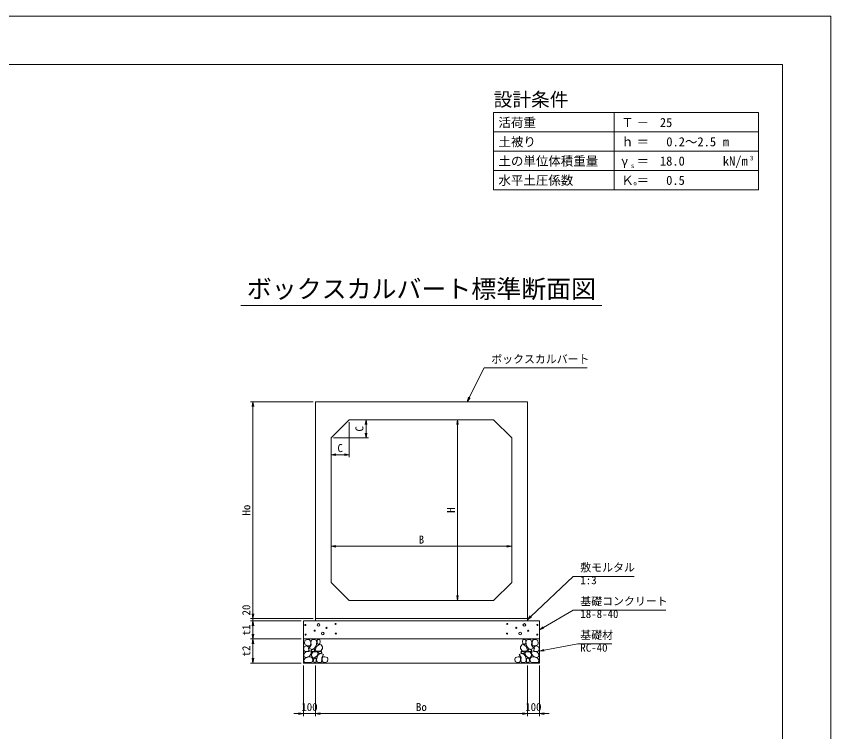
# Model space of a CAD drawing. Units: millimetres at full size, sheet at 1:20. Extents: x 0 to 16820, y 0 to 11880.
# Drawn here: x 10055 to 16820, y 5940 to 11880 of the extents above; entities that cross this region are included whole.
import ezdxf
from ezdxf.enums import TextEntityAlignment as Align

# ---------------------------------------------------------------- set-up
doc = ezdxf.new("R2010")
doc.units = ezdxf.units.MM
doc.header["$LTSCALE"] = 20
for name, color, linetype, lineweight in [('D-DCR-HCHn', 4, 'Continuous', 9), ('D-STR-DIM', 7, 'Continuous', 13), ('D-STR-STRn', 1, 'Continuous', 13), ('D-STR-TXT', 7, 'Continuous', 13), ('D-TTL', 2, 'Continuous', 13), ('D-TTL-FRAM', 2, 'Continuous', 13), ('D-TTL-LINE', 7, 'Continuous', 13), ('D-TTL-TXT', 7, 'Continuous', 13)]:
    doc.layers.add(name, color=color, linetype=linetype, lineweight=lineweight)
doc.styles.add('ＭＳ ゴシック', font='')
doc.styles.get('ＭＳ ゴシック').set_extended_font_data('MS Gothic')

# ---------------------------------------------------------------- blocks, each defined once
blk = doc.blocks.new('open_arrow')
at = {"color": 0, "linetype": 'Continuous', "lineweight": -2}
blk.add_lwpolyline([(7.5, 1.25), (0, 0), (7.5, -1.25)], dxfattribs=at)

msp = doc.modelspace()

# ---------------------------------------------------------------- linework, layer by layer
at = {"layer": 'D-DCR-HCHn'}
for points in [[(12491.2, 6701.59), (12470.4, 6706.22), (12451.9, 6696.97), (12449.59, 6676.17), (12454.21, 6659.99), (12477.33, 6653.05), (12493.51, 6653.05), (12500.44, 6664.61), (12500.44, 6690.04)], [(12509.69, 6703.91), (12502.76, 6683.1), (12505.07, 6659.99), (12488.89, 6634.56), (12509.69, 6623), (12532.8, 6634.56), (12546.67, 6653.05), (12551.3, 6683.1), (12546.67, 6699.28), (12532.8, 6706.22)], [(12553.61, 6699.28), (12553.61, 6671.55), (12565.16, 6664.61), (12576.72, 6671.55), (12579.03, 6687.73), (12576.72, 6701.59), (12560.54, 6706.22)], [(14286.39, 6699.28), (14286.39, 6671.55), (14274.84, 6664.61), (14263.28, 6671.55), (14260.97, 6687.73), (14263.28, 6701.59), (14279.46, 6706.22)], [(14330.31, 6703.91), (14337.24, 6683.1), (14334.93, 6659.99), (14351.11, 6634.56), (14330.31, 6623), (14307.2, 6634.56), (14293.33, 6653.05), (14288.7, 6683.1), (14293.33, 6699.28), (14307.2, 6706.22)], [(14348.8, 6701.59), (14369.6, 6706.22), (14388.1, 6696.97), (14390.41, 6676.17), (14385.79, 6659.99), (14362.67, 6653.05), (14346.49, 6653.05), (14339.56, 6664.61), (14339.56, 6690.04)], [(12447.28, 6643.81), (12440.35, 6623), (12449.59, 6609.14), (12472.71, 6606.82), (12488.49, 6613.6), (12481.95, 6629.94), (12486.58, 6639.18), (12477.33, 6648.43), (12463.46, 6653.05)], [(12548.98, 6648.43), (12537.43, 6620.69), (12546.67, 6609.14), (12574.41, 6609.14), (12585.97, 6613.76), (12597.53, 6629.94), (12597.53, 6643.81), (12585.97, 6662.3), (12572.1, 6664.61)], [(14291.02, 6648.43), (14302.57, 6620.69), (14293.33, 6609.14), (14265.59, 6609.14), (14254.03, 6613.76), (14242.47, 6629.94), (14242.47, 6643.81), (14254.03, 6662.3), (14267.9, 6664.61)], [(14392.72, 6643.81), (14399.65, 6623), (14390.41, 6609.14), (14367.29, 6606.82), (14351.51, 6613.6), (14358.05, 6629.94), (14353.42, 6639.18), (14362.67, 6648.43), (14376.54, 6653.05)], [(12491.16, 6567.01), (12508.28, 6592.69), (12506.14, 6599.11), (12482.59, 6605.53), (12461.19, 6603.39), (12446.21, 6590.55), (12444.07, 6575.57), (12446.21, 6560.59), (12463.33, 6556.31)], [(12514.31, 6623), (12502.76, 6613.76), (12507.38, 6606.82), (12523.56, 6606.82), (12530.49, 6609.14), (12535.12, 6618.38), (12528.18, 6625.32)], [(12551.08, 6567.01), (12561.78, 6592.69), (12553.22, 6603.39), (12527.54, 6603.39), (12516.84, 6599.11), (12506.14, 6584.13), (12506.14, 6571.29), (12516.84, 6554.17), (12529.68, 6552.03)], [(12587.47, 6515.64), (12593.89, 6534.91), (12591.75, 6556.31), (12606.73, 6579.85), (12587.47, 6590.55), (12566.06, 6579.85), (12553.22, 6562.73), (12548.94, 6534.91), (12553.22, 6519.92), (12566.06, 6513.5)], [(12583.19, 6590.55), (12593.89, 6599.11), (12589.61, 6605.53), (12574.62, 6605.53), (12568.2, 6603.39), (12563.92, 6594.83), (12570.34, 6588.41)], [(12604.59, 6517.78), (12623.85, 6513.5), (12640.97, 6522.06), (12643.11, 6541.33), (12638.83, 6556.31), (12617.43, 6562.73), (12602.45, 6562.73), (12596.03, 6552.03), (12596.03, 6528.48)], [(14235.41, 6517.78), (14216.15, 6513.5), (14199.03, 6522.06), (14196.89, 6541.33), (14201.17, 6556.31), (14222.57, 6562.73), (14237.55, 6562.73), (14243.97, 6552.03), (14243.97, 6528.48)], [(14252.53, 6515.64), (14246.11, 6534.91), (14248.25, 6556.31), (14233.27, 6579.85), (14252.53, 6590.55), (14273.94, 6579.85), (14286.78, 6562.73), (14291.06, 6534.91), (14286.78, 6519.92), (14273.94, 6513.5)], [(14256.81, 6590.55), (14246.11, 6599.11), (14250.39, 6605.53), (14265.38, 6605.53), (14271.8, 6603.39), (14276.08, 6594.83), (14269.66, 6588.41)], [(14288.92, 6567.01), (14278.22, 6592.69), (14286.78, 6603.39), (14312.46, 6603.39), (14323.16, 6599.11), (14333.86, 6584.13), (14333.86, 6571.29), (14323.16, 6554.17), (14310.32, 6552.03)], [(14325.69, 6623), (14337.24, 6613.76), (14332.62, 6606.82), (14316.44, 6606.82), (14309.51, 6609.14), (14304.88, 6618.38), (14311.82, 6625.32)], [(14348.84, 6567.01), (14331.72, 6592.69), (14333.86, 6599.11), (14357.41, 6605.53), (14378.81, 6603.39), (14393.79, 6590.55), (14395.93, 6575.57), (14393.79, 6560.59), (14376.67, 6556.31)], [(12499.72, 6513.5), (12514.7, 6519.92), (12518.98, 6541.33), (12510.42, 6556.31), (12495.44, 6560.59), (12476.17, 6558.45), (12454.77, 6549.89), (12444.07, 6537.05), (12444.07, 6522.06), (12450.49, 6513.5), (12476.17, 6515.64)], [(12546.8, 6519.92), (12546.8, 6545.61), (12536.1, 6552.03), (12525.4, 6545.61), (12523.26, 6530.62), (12525.4, 6517.78), (12540.38, 6513.5)], [(14293.2, 6519.92), (14293.2, 6545.61), (14303.9, 6552.03), (14314.6, 6545.61), (14316.74, 6530.62), (14314.6, 6517.78), (14299.62, 6513.5)], [(14340.28, 6513.5), (14325.3, 6519.92), (14321.02, 6541.33), (14329.58, 6556.31), (14344.56, 6560.59), (14363.83, 6558.45), (14385.23, 6549.89), (14395.93, 6537.05), (14395.93, 6522.06), (14389.51, 6513.5), (14363.83, 6515.64)]]:
    msp.add_lwpolyline(points, close=True, dxfattribs=at)
for centre, radius in [((12565, 6826.15), 11.25), ((12707.2, 6835.22), 4.5), ((14132.8, 6835.22), 4.5), ((14275, 6826.15), 11.25), ((12456.09, 6826.15), 4.5), ((12533.44, 6778.64), 4.5), ((12600, 6754.95), 11.25), ((12631.56, 6802.46), 4.5), ((14208.44, 6802.46), 4.5), ((14240, 6754.95), 11.25), ((14306.56, 6778.64), 4.5), ((14383.91, 6826.15), 4.5), ((12457.8, 6745.88), 4.5), ((12708.91, 6754.95), 4.5), ((14131.09, 6754.95), 4.5), ((14382.2, 6745.88), 4.5)]:
    msp.add_circle(centre, radius, dxfattribs=at)
at = {"layer": 'D-STR-DIM'}
for p, q in [((12520, 8680), (12000, 8680)), ((12020, 8680), (12020, 6880)), ((12840, 8530), (12980, 8530)), ((12960, 8380), (12960, 8530)), ((13720, 7030), (13720, 8530)), ((12820, 8510), (12820, 8220)), ((12670, 8360), (12670, 8220)), ((12690, 8380), (12980, 8380)), ((12820, 8240), (12670, 8240)), ((12670, 7480), (14170, 7480)), ((12020, 6960), (12020, 6780)), ((12520, 6880), (12000, 6880)), ((12520, 6880), (12000, 6880)), ((12420, 6860), (12000, 6860)), ((12420, 6860), (12000, 6860)), ((12020, 6860), (12020, 6710)), ((12420, 6710), (12000, 6710)), ((12420, 6710), (12000, 6710)), ((12020, 6710), (12020, 6510)), ((12420, 6510), (12000, 6510)), ((12440, 6490), (12440, 6070)), ((12540, 6490), (12540, 6070)), ((12540, 6490), (12540, 6070)), ((14300, 6490), (14300, 6070)), ((14300, 6490), (14300, 6070)), ((14400, 6490), (14400, 6070)), ((12620, 6090), (12360, 6090)), ((12540, 6090), (14300, 6090)), ((14220, 6090), (14480, 6090))]:
    msp.add_line(p, q, dxfattribs=at)
at = {"layer": 'D-STR-STRn'}
for p, q in [((12540, 8680), (14300, 8680)), ((12540, 6880), (12540, 8680)), ((14300, 8680), (14300, 6880)), ((12820, 8530), (12670, 8380)), ((12820, 8530), (14020, 8530)), ((14170, 8380), (14020, 8530)), ((12670, 7180), (12670, 8380)), ((14170, 8380), (14170, 7180)), ((12670, 7180), (12820, 7030)), ((14020, 7030), (14170, 7180)), ((14020, 7030), (12820, 7030)), ((12440, 6510), (12440, 6860)), ((12440, 6860), (14400, 6860)), ((12540, 6880), (12540, 6860)), ((14300, 6880), (12540, 6880)), ((14300, 6880), (14300, 6860)), ((14400, 6860), (14400, 6510)), ((12440, 6710), (14400, 6710)), ((12440, 6510), (14400, 6510))]:
    msp.add_line(p, q, dxfattribs=at)
at = {"layer": 'D-STR-TXT'}
for points in [[(13800, 8680), (13817.89, 8715.78), (13940, 8960), (14798.07, 8960)], [(14300, 6870), (14329.04, 6897.51), (14680, 7230), (15186.65, 7230)], [(14400, 6785), (14434.46, 6805.31), (14680, 6950), (15450.3, 6950)], [(14400, 6610), (14439.31, 6617.37), (14720, 6670), (15002.94, 6670)]]:
    msp.add_lwpolyline(points, dxfattribs=at)
at = {"layer": 'D-TTL'}
for points in [[(0, 0), (16820, 0), (16820, 11880), (0, 11880)], [(400, 400), (16420, 400), (16420, 11480), (400, 11480)]]:
    msp.add_lwpolyline(points, close=True, dxfattribs=at)
at = {"layer": 'D-TTL-FRAM'}
for p, q in [((16220, 11080), (14020, 11080)), ((14020, 11080), (14020, 10440)), ((16220, 11080), (16220, 10440)), ((16220, 10440), (14020, 10440))]:
    msp.add_line(p, q, dxfattribs=at)
at = {"layer": 'D-TTL-LINE'}
for p, q in [((15020, 11080), (15020, 10440)), ((16220, 10920), (14020, 10920)), ((16220, 10760), (14020, 10760)), ((16220, 10600), (14020, 10600))]:
    msp.add_line(p, q, dxfattribs=at)
at = {"layer": 'D-TTL-TXT'}
msp.add_line((11920, 9480), (14920, 9480), dxfattribs=at)

# ---------------------------------------------------------------- block references
at = {"layer": 'D-STR-DIM', "xscale": 5.33, "yscale": 5.33}
for p, rotation in [((12020, 8680), 270), ((12960, 8530), 270), ((13720, 8530), 270), ((12960, 8380), 90), ((12820, 8240), 180), ((14170, 7480), 180), ((13720, 7030), 90), ((12020, 6880), 90), ((12020, 6880), 90), ((12020, 6860), 270), ((12020, 6860), 270), ((12020, 6710), 90), ((12020, 6710), 270), ((12020, 6510), 90), ((12440, 6090), 180), ((14300, 6090), 180), ((14300, 6090), 180)]:
    msp.add_blockref('open_arrow', p, dxfattribs=dict(at, rotation=rotation))
for p in [(12670, 8240), (12670, 7480), (12540, 6090), (12540, 6090), (14400, 6090)]:
    msp.add_blockref('open_arrow', p, dxfattribs=at)
at = {"layer": 'D-STR-TXT', "xscale": 5.33, "yscale": 5.33}
for p, rotation in [((13800, 8680), 63.4), ((14300, 6870), 43.5), ((14400, 6785), 30.5), ((14400, 6610), 10.6)]:
    msp.add_blockref('open_arrow', p, dxfattribs=dict(at, rotation=rotation))

# ---------------------------------------------------------------- texts
at = {"layer": 'D-STR-DIM', "style": 'ＭＳ ゴシック'}
for s, p in [('C', (12905, 8455)), ('Ho', (11965, 7780)), ('H', (13665, 7780)), ('20', (11965, 6950)), ('t1', (11965, 6785)), ('t2', (11965, 6610))]:
    msp.add_text(s, height=66.46, rotation=90, dxfattribs=at).set_placement(p, align=Align.MIDDLE_CENTER)
for s, p in [('C', (12745, 8295)), ('B', (13420, 7535)), ('100', (12490, 6145)), ('Bo', (13420, 6145)), ('100', (14350, 6145))]:
    msp.add_text(s, height=66.46, dxfattribs=at).set_placement(p, align=Align.MIDDLE_CENTER)
at = {"layer": 'D-STR-TXT', "style": 'ＭＳ ゴシック'}
for s, p in [('ボックスカルバート', (14000, 8980)), ('敷モルタル', (14740, 7250)), ('基礎コンクリート', (14740, 6970)), ('基礎材', (14740, 6690))]:
    msp.add_text(s, height=66.46, dxfattribs=at).set_placement(p, align=Align.BOTTOM_LEFT)
for s, p in [('1:3', (14740, 7230.65)), ('18-8-40', (14740, 6950.65)), ('RC-40', (14740, 6670.65))]:
    msp.add_text(s, height=66.46, dxfattribs=at).set_placement(p, align=Align.TOP_LEFT)
at = {"layer": 'D-TTL-TXT', "style": 'ＭＳ ゴシック'}
for s, height, p in [('設計条件', 113.9, (14020, 11098.15)), ('活荷重', 75.95, (14060, 10937.43)), ('Ｔ', 75.95, (15080, 10937.43)), ('－', 75.95, (15208, 10937.43)), ('土被り', 75.95, (14060, 10777.43)), ('ｈ', 75.95, (15080, 10777.43)), ('＝', 75.95, (15208, 10777.43)), ('m', 75.95, (15924, 10777.43)), ('土の単位体積重量', 75.95, (14060, 10617.43)), ('γ', 75.95, (15080, 10617.43)), ('＝', 75.95, (15208, 10617.43)), ('kN/m', 75.95, (15924, 10617.43)), ('3', 37.98, (16148, 10672.72)), ('s', 37.98, (15160, 10608.72)), ('水平土圧係数', 75.95, (14060, 10457.43)), ('Ｋ', 75.95, (15080, 10457.43)), ('o', 37.98, (15180, 10464.72)), ('＝', 75.95, (15208, 10457.43))]:
    msp.add_text(s, height=height, dxfattribs=at).set_placement(p, align=Align.BOTTOM_LEFT)
for s, p in [('25', (15504.04, 10937.43)), ('0.2～2.5', (15867.9, 10777.43)), ('18.0', (15608, 10617.43)), ('0.5', (15608, 10457.43))]:
    msp.add_text(s, height=75.95, dxfattribs=at).set_placement(p, align=Align.BOTTOM_RIGHT)
msp.add_text('ボックスカルバート標準断面図', height=151.9, dxfattribs=at).set_placement((13420, 9495), align=Align.BOTTOM_CENTER)

doc.saveas('drawing.dxf')
